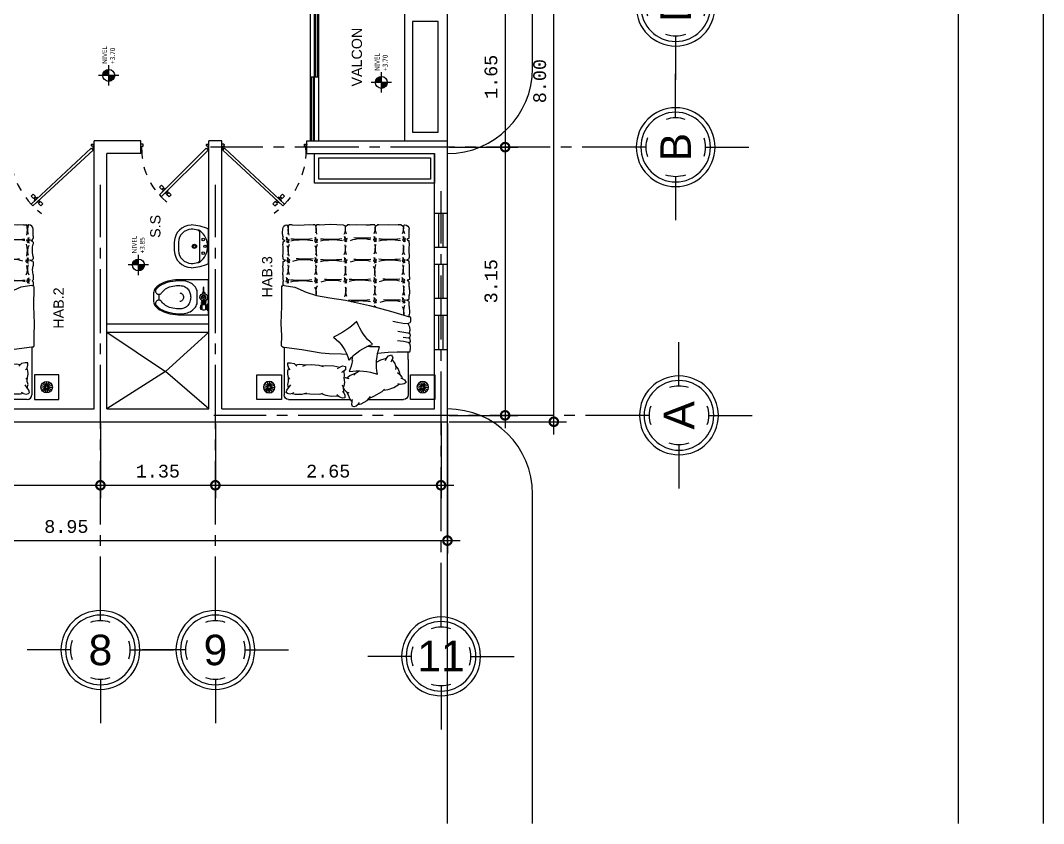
# Model space of a CAD drawing. Header units: inches. Extents: x -9 to 337, y -247 to 209.
# Drawn here: x 324.86 to 336.88, y 115.92 to 125.35 of the extents above; entities that cross this region are included whole.
import ezdxf
from ezdxf.enums import TextEntityAlignment as Align

# ---------------------------------------------------------------- set-up
doc = ezdxf.new("R2010")
doc.units = ezdxf.units.IN
doc.header["$MEASUREMENT"] = 0
doc.header["$PDMODE"] = 34
doc.linetypes.add('CENTER2', pattern=[1.125, 0.75, -0.125, 0.125, -0.125])
doc.linetypes.add('RAYITAS', pattern=[0.375, 0.25, -0.125])
doc.layers.add('artefactos', color=9, linetype='Continuous')
doc.layers.add('aux2', color=194, linetype='Continuous')
doc.styles.add('MONOTXT4', font='monotxt4.shx')
doc.styles.get("Standard").update_dxf_attribs({"font": 'arial.ttf'})
doc.dimstyles.new('E100', dxfattribs={"dimtxt": 0.15, "dimasz": 0.2, "dimexe": 0.15, "dimexo": 0.02, "dimgap": 0.09, "dimtad": 1, "dimzin": 0, "dimdsep": 46, "dimtxsty": 'MONOTXT4', "dimblk": 'DOTSMALL', "dimcen": 0.01, "dimdle": 0.15, "dimclrd": 1, "dimclre": 1, "dimclrt": 2, "dimadec": 0, "dimazin": 0, "dimtfac": 1, "dimtofl": 0, "dimtmove": 1, "dimatfit": 1, "dimldrblk": 'OPEN90', "dimfxl": 1, "dimtolj": 1, "dimtzin": 0, "dimarcsym": 0})

# ---------------------------------------------------------------- blocks, each defined once
blk = doc.blocks.new('*U31')
at = {"layer": 'artefactos'}
for p, q in [((0.011, 0.034), (0.561, 0.583)), ((0.032, 0.013), (0.582, 0.562)), ((0.469, 0.583), (0.445, 0.559)), ((0.445, 0.559), (0.473, 0.531)), ((0.469, 0.583), (0.497, 0.555)), ((0.497, 0.555), (0.473, 0.531)), ((0.519, 0.547), (0.481, 0.509)), ((0.481, 0.509), (0.484, 0.506)), ((0.508, 0.482), (0.505, 0.485)), ((0.546, 0.52), (0.508, 0.482)), ((0.519, 0.547), (0.522, 0.544)), ((0.554, 0.498), (0.53, 0.474)), ((0.546, 0.52), (0.543, 0.523)), ((0.582, 0.47), (0.554, 0.498)), ((0.582, 0.562), (0.561, 0.583)), ((0.558, 0.446), (0.53, 0.474)), ((0.582, 0.47), (0.558, 0.446)), ((0, 0.031), (0, -0.031)), ((0.008, 0.034), (0.003, 0.034)), ((0.011, 0.034), (0.032, 0.013)), ((0.011, 0.031), (0.011, -0.011)), ((0.789, 0.031), (0.789, -0.011)), ((0.792, 0.034), (0.797, 0.034)), ((0.8, 0.031), (0.8, -0.031)), ((0.025, -0.034), (0.003, -0.034)), ((0.011, -0.011), (0.025, -0.011)), ((0.028, -0.014), (0.028, -0.031)), ((0.772, -0.014), (0.772, -0.031)), ((0.789, -0.011), (0.775, -0.011)), ((0.775, -0.034), (0.797, -0.034))]:
    blk.add_line(p, q, dxfattribs=at)
at = {"layer": 'artefactos', "linetype": 'RAYITAS', "ltscale": 0.15}
blk.add_arc((0.011, 0.034), 0.778, 0, 53.9605, dxfattribs=at)
at = {"layer": 'artefactos'}
for centre, radius, start, end in [((0.468, 0.523), 0.0188, 310.968, 53.1574), ((0.505, 0.559), 0.0188, 216.8426, 319.032), ((0.522, 0.47), 0.0188, 36.8426, 139.032), ((0.558, 0.506), 0.0188, 130.968, 233.1574), ((0.003, 0.031), 0.003, 90, 180), ((0.008, 0.031), 0.003, 0, 90), ((0.792, 0.031), 0.003, 90, 180), ((0.797, 0.031), 0.003, 0, 90), ((0.003, -0.031), 0.003, 180, 270), ((0.025, -0.014), 0.003, 0, 90), ((0.025, -0.031), 0.003, 270, 0), ((0.775, -0.014), 0.003, 90, 180), ((0.775, -0.031), 0.003, 180, 270), ((0.797, -0.031), 0.003, 270, 0)]:
    blk.add_arc(centre, radius, start, end, dxfattribs=at)
blk = doc.blocks.new('videt')
at = {"layer": 'artefactos', "color": 1}
blk.add_line((0.024, 0.29), (-0.044, 0.29), dxfattribs=at)
for points in [[(0.196, 0.029, 0.049648), (0.183, 0.159, 0.06346), (0.151, 0.256, 0.103485), (0.093, 0.331, 0.178458), (0.04, 0.351), (-0.06, 0.351, 0.178458), (-0.112, 0.331, 0.103485), (-0.17, 0.256, 0.06346), (-0.203, 0.159, 0.049648), (-0.216, 0.029), (-0.216, -0.293), (0.196, -0.293)], [(-0.104, 0.322, 0.103485), (-0.159, 0.251, 0.06346), (-0.191, 0.157, 0.049648), (-0.204, 0.029, 0.075858), (-0.192, -0.046, 0.086069), (-0.162, -0.106, 0.105985), (-0.113, -0.148, 0.126201), (-0.06, -0.162), (0.04, -0.162, 0.126201), (0.093, -0.148, 0.105985), (0.142, -0.106, 0.086069), (0.172, -0.046, 0.075858), (0.184, 0.029, 0.049648), (0.171, 0.157, 0.06346), (0.139, 0.251, 0.103485), (0.085, 0.322, 0.097511), (0.07, 0.328, 0.09808), (0.055, 0.328, 0.098895), (0.041, 0.322, 0.099479), (0.03, 0.311, 0.099479), (0.025, 0.297, 0.098895), (0.025, 0.282, 0.09808), (0.031, 0.268, 0.097511), (0.041, 0.257, -0.102445), (0.087, 0.211, -0.077884), (0.116, 0.146, -0.065096), (0.127, 0.061, -0.024284), (0.125, 0.029, -0.115331), (0.115, -0.013, -0.103946), (0.086, -0.051, -0.091071), (0.043, -0.075, -0.083675), (-0.01, -0.084, -0.083675), (-0.063, -0.075, -0.091071), (-0.105, -0.051, -0.103946), (-0.135, -0.013, -0.115331), (-0.145, 0.029, -0.024284), (-0.146, 0.061, -0.065096), (-0.135, 0.146, -0.077884), (-0.106, 0.211, -0.102445), (-0.061, 0.257, 0.097511), (-0.05, 0.268, 0.09808), (-0.044, 0.282, 0.098895), (-0.044, 0.297, 0.099479), (-0.05, 0.311, 0.099479), (-0.061, 0.322, 0.098895), (-0.075, 0.328, 0.09808), (-0.09, 0.328, 0.097511)]]:
    blk.add_lwpolyline(points, format="xyb", close=True, dxfattribs=at)
blk.add_lwpolyline([(0.04, 0.043, -0.111064), (0.036, 0.026, -0.102841), (0.025, 0.012, -0.093011), (0.01, 0.003, -0.087082), (-0.01, -0.001, -0.087082), (-0.029, 0.003, -0.093011), (-0.045, 0.012, -0.102841), (-0.056, 0.026, -0.111064), (-0.06, 0.043, -0.111064)], format="xyb", dxfattribs=at)
at = {"layer": 'aux2', "color": 1}
for p, q in [((-0.154, -0.215), (-0.154, -0.203)), ((-0.083, -0.215), (-0.154, -0.215)), ((-0.15, -0.206), (-0.15, -0.201)), ((-0.135, -0.209), (-0.147, -0.209)), ((-0.132, -0.206), (-0.132, -0.197)), ((-0.125, -0.206), (-0.125, -0.197)), ((-0.11, -0.209), (-0.122, -0.209)), ((-0.107, -0.206), (-0.107, -0.201)), ((-0.104, -0.215), (-0.104, -0.203)), ((-0.083, -0.212), (-0.07, -0.212)), ((-0.083, -0.262), (-0.083, -0.212)), ((-0.083, -0.237), (-0.07, -0.237)), ((-0.07, -0.262), (-0.07, -0.212)), ((-0.058, -0.215), (-0.07, -0.215)), ((-0.046, -0.212), (-0.058, -0.212)), ((-0.058, -0.262), (-0.058, -0.212)), ((0.047, -0.221), (0.031, -0.221)), ((0.047, -0.252), (0.047, -0.221)), ((0.05, -0.234), (0.106, -0.234)), ((0.05, -0.24), (0.106, -0.24)), ((-0.166, -0.293), (-0.166, -0.281)), ((-0.166, -0.293), (-0.091, -0.293)), ((-0.083, -0.259), (-0.154, -0.259)), ((-0.154, -0.277), (-0.154, -0.259)), ((-0.15, -0.276), (-0.15, -0.265)), ((-0.135, -0.262), (-0.147, -0.262)), ((-0.132, -0.274), (-0.132, -0.265)), ((-0.125, -0.274), (-0.125, -0.265)), ((-0.11, -0.262), (-0.122, -0.262)), ((-0.107, -0.276), (-0.107, -0.265)), ((-0.104, -0.277), (-0.104, -0.259)), ((-0.091, -0.293), (-0.091, -0.281)), ((-0.083, -0.262), (-0.07, -0.262)), ((-0.058, -0.259), (-0.07, -0.259)), ((-0.046, -0.262), (-0.058, -0.262)), ((0.047, -0.252), (0.031, -0.252))]:
    blk.add_line(p, q, dxfattribs=at)
blk.add_lwpolyline([(-0.035, -0.237), (-0.022, -0.259), (0.003, -0.259), (0.015, -0.237), (0.003, -0.215), (-0.022, -0.215)], close=True, dxfattribs=at)
for centre, radius in [((-0.01, -0.237), 0.0437), ((-0.01, -0.236), 0.025), ((-0.01, -0.237), 0.025), ((-0.01, -0.237), 0.00855)]:
    blk.add_circle(centre, radius, dxfattribs=at)
for centre, radius, start, end in [((-0.119, -0.237), 0.0406, 147.7952, 212.2048), ((-0.129, -0.25), 0.0531, 61.9275, 118.0725), ((-0.147, -0.206), 0.00312, 180, 270), ((-0.135, -0.206), 0.00312, 270, 0), ((-0.122, -0.206), 0.00312, 180, 270), ((-0.11, -0.206), 0.00312, 270, 0), ((-0.138, -0.237), 0.0406, 327.7958, 32.2042), ((0.05, -0.231), 0.00312, 180, 270), ((0.05, -0.243), 0.00312, 90, 180), ((0.106, -0.237), 0.00312, 270, 90), ((-0.129, -0.39), 0.116, 71.0754, 108.9246), ((-0.147, -0.265), 0.00312, 90, 180), ((-0.135, -0.265), 0.00312, 0, 90), ((-0.122, -0.265), 0.00312, 90, 180), ((-0.11, -0.265), 0.00312, 0, 90)]:
    blk.add_arc(centre, radius, start, end, dxfattribs=at)
blk = doc.blocks.new('Lo_small_pl')
at = {"layer": 'artefactos', "color": 1}
for p, q in [((0.2, 0), (-0.2, 0)), ((0.161, -0.1), (-0.161, -0.1)), ((-0.05, -0.35), (0.05, -0.35)), ((-0.05, -0.4), (0.05, -0.4))]:
    blk.add_line(p, q, dxfattribs=at)
blk.add_circle((0, -0.164), 0.025, dxfattribs=at)
for centre, radius, start, end in [((0.232, -0.214), 0.483, 153.6298, 178.2977), ((-0.161, -0.13), 0.03, 90, 167.9069), ((0.161, -0.13), 0.03, 12.0931, 90), ((-0.232, -0.214), 0.483, 1.7023, 26.3702), ((-0.048, -0.198), 0.202, 180.7014, 269.2986), ((0.232, -0.214), 0.433, 167.9069, 178.2977), ((-0.048, -0.198), 0.152, 180.7014, 269.2986), ((0.048, -0.198), 0.152, 270.7014, 359.2986), ((0.048, -0.198), 0.202, 270.7014, 359.2986), ((-0.232, -0.214), 0.433, 1.7023, 12.0931)]:
    blk.add_arc(centre, radius, start, end, dxfattribs=at)
at = {"layer": 'aux2', "color": 1}
for centre in [(-0.08, -0.06), (0, -0.04), (0.08, -0.06), (0, -0.164)]:
    blk.add_circle(centre, 0.015, dxfattribs=at)
for centre, radius, start, end in [((-0.152, -0.121), 0.0388, 147.9482, 184.6318), ((0, -0.245), 0.235, 38.1524, 141.8476), ((0.152, -0.121), 0.0388, 355.3682, 32.0518)]:
    blk.add_arc(centre, radius, start, end, dxfattribs=at)
blk = doc.blocks.new('velador')
at = {"layer": 'artefactos', "color": 1}
blk.add_lwpolyline([(-0.4, 0.4), (-0.4, 0), (0, 0), (0, 0.4), (-0.4, 0.4)], dxfattribs=at)
for radius in [0.0937, 0.0304]:
    blk.add_circle((-0.2, 0.2), radius, dxfattribs=at)
at = {"layer": 'aux2', "color": 1}
for p, q in [((-0.293, 0.21), (-0.23, 0.203)), ((-0.289, 0.171), (-0.229, 0.191)), ((-0.281, 0.247), (-0.226, 0.215)), ((-0.27, 0.137), (-0.223, 0.18)), ((-0.255, 0.276), (-0.218, 0.225)), ((-0.238, 0.114), (-0.212, 0.172)), ((-0.219, 0.292), (-0.206, 0.23)), ((-0.2, 0.106), (-0.2, 0.17)), ((-0.181, 0.292), (-0.194, 0.23)), ((-0.162, 0.114), (-0.188, 0.172)), ((-0.145, 0.276), (-0.182, 0.225)), ((-0.13, 0.137), (-0.177, 0.18)), ((-0.119, 0.247), (-0.174, 0.215)), ((-0.111, 0.171), (-0.171, 0.191)), ((-0.107, 0.21), (-0.17, 0.203))]:
    blk.add_line(p, q, dxfattribs=at)
blk.add_circle((-0.2, 0.2), 0.0202, dxfattribs=at)
blk = doc.blocks.new('cama_2pl')
at = {"layer": 'artefactos', "color": 1}
for p, q in [((706.728, 610.297), (706.744, 610.27)), ((706.728, 610.297), (706.766, 610.286)), ((705.76, 609.548), (705.76, 610.169)), ((705.82, 610.229), (706.625, 610.229)), ((706.606, 610.181), (706.58, 610.136)), ((706.62, 610.223), (706.606, 610.181)), ((706.649, 610.255), (706.62, 610.223)), ((706.766, 610.286), (706.844, 610.241)), ((706.844, 610.241), (706.888, 610.192)), ((706.854, 610.229), (707.32, 610.229)), ((707.38, 609.708), (707.38, 610.169)), ((706.54, 609.947), (706.54, 609.952)), ((706.54, 609.86), (706.54, 609.864)), ((707.213, 609.787), (707.216, 609.792)), ((706.351, 609.628), (706.512, 609.632)), ((706.512, 609.632), (706.581, 609.638)), ((706.651, 609.72), (706.659, 609.662)), ((707.38, 609.708), (707.38, 609.609)), ((705.743, 609.548), (705.76, 609.548)), ((707.382, 609.487), (707.32, 609.471)), ((707.38, 609.609), (707.394, 609.609)), ((707.402, 609.505), (707.382, 609.487)), ((707.32, 609.471), (707.24, 609.463)), ((707.374, 609.363), (707.246, 609.343)), ((707.314, 609.416), (707.386, 609.425)), ((707.401, 609.369), (707.374, 609.363)), ((707.386, 609.425), (707.404, 609.414)), ((707.412, 609.394), (707.401, 609.369)), ((707.404, 609.414), (707.412, 609.394)), ((707.24, 609.224), (707.178, 609.211)), ((707.337, 609.241), (707.24, 609.224)), ((707.38, 609.239), (707.337, 609.241)), ((707.402, 609.231), (707.38, 609.239)), ((707.41, 609.211), (707.402, 609.231)), ((707.38, 609.145), (707.394, 609.145)), ((707.394, 609.145), (707.394, 609.126)), ((707.394, 609.01), (707.394, 608.959)), ((707.394, 608.919), (707.394, 608.873)), ((705.743, 608.693), (705.743, 608.745)), ((705.76, 608.743), (705.743, 608.743)), ((707.394, 608.759), (707.394, 608.715)), ((705.743, 608.601), (705.743, 608.668)), ((705.743, 608.43), (705.743, 608.486)), ((707.394, 608.459), (707.394, 608.436)), ((705.743, 608.37), (705.743, 608.396)), ((707.394, 608.393), (707.394, 608.38)), ((705.743, 608.179), (705.743, 608.203)), ((707.394, 608.184), (707.394, 608.154)), ((705.743, 608.098), (705.743, 608.126)), ((707.394, 608.126), (707.394, 608.009)), ((705.868, 607.949), (705.827, 607.949)), ((706.167, 607.949), (706.142, 607.949)), ((706.218, 607.949), (706.186, 607.949)), ((706.613, 607.949), (706.587, 607.949)), ((706.944, 607.949), (706.883, 607.949)), ((706.996, 607.949), (706.98, 607.949)), ((707.289, 607.949), (707.25, 607.949)), ((707.327, 607.949), (707.334, 607.949))]:
    blk.add_line(p, q, dxfattribs=at)
for points in [[(706.728, 610.297), (706.701, 610.317), (706.672, 610.326), (706.653, 610.321), (706.646, 610.293), (706.649, 610.255), (706.652, 610.231)], [(705.867, 610.153), (705.834, 610.158), (705.804, 610.152), (705.789, 610.138), (705.798, 610.11), (705.819, 610.078), (705.848, 610.039)], [(705.867, 610.153), (705.906, 610.162), (705.996, 610.161), (706.058, 610.141)], [(705.867, 610.153), (705.894, 610.138)], [(706.027, 610.151), (706.099, 610.157), (706.226, 610.158), (706.266, 610.147)], [(706.246, 610.152), (706.305, 610.174), (706.381, 610.185), (706.465, 610.183)], [(706.521, 610.125), (706.535, 610.139), (706.553, 610.169), (706.555, 610.206), (706.522, 610.211), (706.481, 610.195), (706.45, 610.171)], [(706.866, 610.217), (706.931, 610.186), (707.042, 610.125), (707.072, 610.096)], [(705.819, 610.078), (705.809, 610.036), (705.818, 609.993), (705.817, 609.941)], [(706.517, 610.04), (706.533, 610.071), (706.538, 610.12), (706.535, 610.139)], [(706.539, 609.949), (706.55, 610.007), (706.54, 610.054), (706.533, 610.071)], [(706.61, 610.148), (706.58, 610.136), (706.553, 610.106), (706.534, 610.066)], [(707.057, 610.11), (707.12, 610.099), (707.191, 610.072), (707.263, 610.029)], [(707.284, 609.952), (707.303, 609.957), (707.333, 609.974), (707.353, 610.006), (707.327, 610.026), (707.284, 610.032), (707.245, 610.027)], [(705.837, 609.966), (705.817, 609.941), (705.808, 609.901), (705.811, 609.857), (705.822, 609.821)], [(706.539, 609.86), (706.546, 609.919), (706.539, 609.949)], [(706.54, 609.946), (706.558, 609.941), (706.605, 609.954)], [(706.581, 609.947), (706.619, 609.918), (706.701, 609.881)], [(706.673, 609.914), (706.701, 609.881), (706.742, 609.854)], [(707.214, 609.789), (707.251, 609.835), (707.266, 609.881), (707.268, 609.899)], [(707.239, 609.879), (707.268, 609.899), (707.297, 609.939), (707.303, 609.957)], [(705.842, 609.842), (705.822, 609.821), (705.811, 609.783), (705.811, 609.752), (705.846, 609.75), (705.893, 609.76), (705.928, 609.794)], [(705.911, 609.777), (705.958, 609.77), (706.047, 609.778)], [(706.007, 609.793), (706.047, 609.778), (706.118, 609.773), (706.213, 609.781), (706.273, 609.8)], [(706.245, 609.791), (706.303, 609.787), (706.412, 609.789), (706.487, 609.809)], [(706.458, 609.827), (706.487, 609.809), (706.525, 609.791), (706.564, 609.798), (706.562, 609.842), (706.527, 609.87), (706.509, 609.878)], [(707.17, 609.712), (707.205, 609.76), (707.22, 609.811), (707.216, 609.837)], [(705.76, 609.548), (705.991, 609.576), (706.245, 609.623), (706.351, 609.628)], [(706.967, 609.743), (707.024, 609.712), (707.099, 609.692)], [(706.981, 609.627), (707.118, 609.612), (707.238, 609.609), (707.38, 609.609)], [(707.083, 609.722), (707.099, 609.692), (707.124, 609.659), (707.162, 609.645), (707.181, 609.685), (707.164, 609.726), (707.153, 609.742)], [(705.743, 609.548), (705.732, 609.54), (705.728, 609.525), (705.73, 609.397), (705.725, 609.239), (705.733, 609.013), (705.73, 608.762), (705.733, 608.745), (705.743, 608.745)], [(707.389, 609.494), (707.402, 609.487), (707.412, 609.473), (707.408, 609.442), (707.386, 609.425)], [(707.394, 609.609), (707.4, 609.606), (707.408, 609.598), (707.41, 609.559), (707.412, 609.535)], [(707.412, 609.535), (707.402, 609.505)], [(707.385, 609.366), (707.398, 609.355), (707.407, 609.325), (707.403, 609.287), (707.388, 609.259), (707.38, 609.239)], [(705.76, 608.743), (705.902, 608.763), (706.047, 608.83), (706.184, 608.872), (706.36, 608.904), (706.561, 608.932), (706.875, 609.003), (707.15, 609.077), (707.323, 609.13), (707.38, 609.145)], [(707.394, 609.145), (707.401, 609.146), (707.406, 609.152), (707.41, 609.165), (707.41, 609.211)], [(707.394, 609.01), (707.398, 609.098), (707.394, 609.126)], [(707.394, 608.919), (707.375, 608.928), (707.36, 608.933), (707.384, 608.944), (707.394, 608.959)], [(707.394, 608.759), (707.397, 608.833), (707.394, 608.873)], [(705.743, 608.693), (705.756, 608.68), (705.743, 608.668)], [(707.394, 608.459), (707.393, 608.588), (707.396, 608.664), (707.384, 608.669), (707.368, 608.672), (707.384, 608.685), (707.394, 608.715)], [(705.743, 608.601), (705.749, 608.534), (705.743, 608.486)], [(705.743, 608.43), (705.76, 608.424), (705.779, 608.411), (705.756, 608.408), (705.743, 608.396)], [(707.394, 608.393), (707.375, 608.404), (707.36, 608.413), (707.381, 608.418), (707.394, 608.436)], [(705.743, 608.37), (705.751, 608.313), (705.751, 608.238), (705.743, 608.203)], [(707.394, 608.184), (707.389, 608.274), (707.394, 608.38)], [(705.743, 608.179), (705.752, 608.166), (705.77, 608.154), (705.749, 608.145), (705.743, 608.126)], [(707.394, 608.126), (707.374, 608.134), (707.361, 608.139), (707.377, 608.153), (707.394, 608.154)], [(705.743, 608.098), (705.742, 608.05), (705.743, 608.009)], [(705.797, 607.951), (705.81, 607.961), (705.813, 607.971), (705.817, 607.96), (705.827, 607.949)], [(705.868, 607.949), (705.951, 607.953), (706.098, 607.946), (706.142, 607.949)], [(706.218, 607.949), (706.367, 607.943), (706.531, 607.949), (706.557, 607.964), (706.566, 607.966), (706.587, 607.949)], [(706.613, 607.949), (706.709, 607.945), (706.834, 607.952), (706.883, 607.949)], [(706.944, 607.949), (706.948, 607.965), (706.953, 607.966), (706.98, 607.949)], [(706.996, 607.949), (707.123, 607.945), (707.25, 607.949)], [(707.289, 607.949), (707.317, 607.971), (707.321, 607.972), (707.328, 607.949)]]:
    blk.add_lwpolyline(points, dxfattribs=at)
for centre, radius, start, end in [((705.82, 610.169), 0.06, 90, 180), ((707.32, 610.169), 0.06, 0, 90), ((706.73, 610.553), 0.698, 260.0746, 290.841), ((707.667, 609.771), 0.7, 169.3472, 199.0941), ((706.09, 609.637), 0.568, 8.4232, 23.6724), ((706.06, 609.866), 0.568, 307.5937, 344.5934), ((707.135, 610.173), 0.698, 220.9956, 251.762), ((707.369, 608.975), 0.7, 130.2682, 160.0151), ((706.935, 608.386), 1.158, 86.5284, 94.689), ((705.928, 608.361), 1.158, 47.4494, 65.5579), ((705.803, 608.009), 0.06, 180, 263.4836), ((707.334, 608.009), 0.06, 270, 0)]:
    blk.add_arc(centre, radius, start, end, dxfattribs=at)
at = {"layer": 'aux2', "color": 1}
for points in [[(706.927, 608.949), (706.937, 608.946), (706.95, 608.951), (706.963, 608.971)], [(706.971, 608.948), (706.959, 608.944), (706.949, 608.95), (706.937, 608.978)], [(707.3, 608.949), (707.31, 608.946), (707.323, 608.951), (707.336, 608.971)], [(707.344, 608.948), (707.332, 608.944), (707.322, 608.95), (707.31, 608.978)], [(706.924, 608.931), (706.934, 608.935), (706.944, 608.931), (706.948, 608.906)], [(706.968, 608.928), (706.954, 608.935), (706.944, 608.931), (706.935, 608.9)], [(707.297, 608.931), (707.307, 608.935), (707.316, 608.931), (707.321, 608.906)], [(707.341, 608.928), (707.327, 608.935), (707.316, 608.931), (707.308, 608.9)], [(705.785, 608.688), (705.795, 608.685), (705.807, 608.689), (705.82, 608.71)], [(705.829, 608.686), (705.816, 608.683), (705.807, 608.689), (705.795, 608.716)], [(706.158, 608.688), (706.168, 608.685), (706.18, 608.689), (706.193, 608.71)], [(706.202, 608.686), (706.189, 608.683), (706.18, 608.689), (706.168, 608.716)], [(706.541, 608.688), (706.552, 608.685), (706.564, 608.689), (706.577, 608.71)], [(706.585, 608.686), (706.573, 608.683), (706.564, 608.689), (706.552, 608.716)], [(706.927, 608.688), (706.937, 608.685), (706.95, 608.689), (706.963, 608.71)], [(706.971, 608.686), (706.959, 608.683), (706.949, 608.689), (706.937, 608.716)], [(707.295, 608.688), (707.305, 608.685), (707.318, 608.689), (707.331, 608.71)], [(707.339, 608.686), (707.327, 608.683), (707.317, 608.689), (707.305, 608.716)], [(705.782, 608.67), (705.792, 608.674), (705.801, 608.669), (705.805, 608.645)], [(705.826, 608.666), (705.812, 608.673), (705.801, 608.669), (705.793, 608.639)], [(706.155, 608.67), (706.165, 608.674), (706.174, 608.669), (706.178, 608.645)], [(706.198, 608.666), (706.185, 608.673), (706.174, 608.669), (706.166, 608.639)], [(706.539, 608.67), (706.549, 608.674), (706.558, 608.669), (706.562, 608.645)], [(706.582, 608.666), (706.569, 608.673), (706.558, 608.669), (706.549, 608.639)], [(706.924, 608.67), (706.934, 608.674), (706.944, 608.669), (706.948, 608.645)], [(706.968, 608.666), (706.954, 608.673), (706.944, 608.669), (706.935, 608.639)], [(707.292, 608.67), (707.302, 608.674), (707.311, 608.669), (707.316, 608.645)], [(707.336, 608.666), (707.322, 608.673), (707.311, 608.669), (707.303, 608.639)], [(705.796, 608.426), (705.806, 608.423), (705.819, 608.427), (705.832, 608.448)], [(705.84, 608.424), (705.828, 608.421), (705.818, 608.427), (705.806, 608.454)], [(706.158, 608.426), (706.168, 608.423), (706.18, 608.427), (706.193, 608.448)], [(706.202, 608.424), (706.189, 608.421), (706.18, 608.427), (706.168, 608.454)], [(706.541, 608.427), (706.552, 608.424), (706.564, 608.429), (706.577, 608.449)], [(706.585, 608.426), (706.573, 608.422), (706.564, 608.428), (706.552, 608.455)], [(706.927, 608.426), (706.937, 608.423), (706.95, 608.427), (706.963, 608.448)], [(706.971, 608.424), (706.959, 608.421), (706.949, 608.427), (706.937, 608.454)], [(707.301, 608.426), (707.311, 608.423), (707.324, 608.427), (707.336, 608.448)], [(707.345, 608.424), (707.332, 608.421), (707.323, 608.427), (707.311, 608.454)], [(705.794, 608.408), (705.803, 608.412), (705.813, 608.407), (705.817, 608.383)], [(705.837, 608.404), (705.823, 608.411), (705.813, 608.407), (705.804, 608.377)], [(706.155, 608.408), (706.165, 608.412), (706.174, 608.407), (706.178, 608.383)], [(706.198, 608.404), (706.185, 608.411), (706.174, 608.407), (706.166, 608.377)], [(706.539, 608.409), (706.549, 608.413), (706.558, 608.409), (706.562, 608.384)], [(706.582, 608.406), (706.569, 608.413), (706.558, 608.409), (706.549, 608.378)], [(706.924, 608.408), (706.934, 608.412), (706.944, 608.407), (706.948, 608.383)], [(706.968, 608.404), (706.954, 608.411), (706.944, 608.407), (706.935, 608.377)], [(707.298, 608.408), (707.308, 608.412), (707.317, 608.407), (707.321, 608.383)], [(707.342, 608.404), (707.328, 608.411), (707.317, 608.407), (707.309, 608.377)], [(705.786, 608.162), (705.796, 608.159), (705.808, 608.163), (705.821, 608.184)], [(705.83, 608.16), (705.817, 608.157), (705.808, 608.163), (705.796, 608.19)], [(706.158, 608.162), (706.168, 608.159), (706.18, 608.163), (706.193, 608.184)], [(706.202, 608.16), (706.189, 608.157), (706.18, 608.163), (706.168, 608.19)], [(706.541, 608.15), (706.552, 608.147), (706.564, 608.151), (706.577, 608.172)], [(706.585, 608.148), (706.573, 608.145), (706.564, 608.151), (706.552, 608.178)], [(706.927, 608.151), (706.937, 608.148), (706.95, 608.152), (706.963, 608.173)], [(706.971, 608.149), (706.959, 608.146), (706.949, 608.152), (706.937, 608.179)], [(707.306, 608.151), (707.317, 608.148), (707.329, 608.152), (707.342, 608.173)], [(707.351, 608.149), (707.338, 608.146), (707.329, 608.152), (707.317, 608.179)], [(705.783, 608.144), (705.793, 608.148), (705.802, 608.143), (705.806, 608.119)], [(705.827, 608.14), (705.813, 608.147), (705.802, 608.143), (705.794, 608.113)], [(706.155, 608.144), (706.165, 608.148), (706.174, 608.143), (706.178, 608.119)], [(706.198, 608.14), (706.185, 608.147), (706.174, 608.143), (706.166, 608.113)], [(706.539, 608.132), (706.549, 608.136), (706.558, 608.131), (706.562, 608.107)], [(706.582, 608.128), (706.569, 608.135), (706.558, 608.131), (706.549, 608.101)], [(706.924, 608.133), (706.934, 608.137), (706.944, 608.132), (706.948, 608.108)], [(706.968, 608.129), (706.954, 608.136), (706.944, 608.132), (706.935, 608.102)], [(707.304, 608.133), (707.314, 608.137), (707.323, 608.132), (707.327, 608.108)], [(707.347, 608.129), (707.334, 608.136), (707.323, 608.132), (707.314, 608.102)]]:
    blk.add_lwpolyline(points, dxfattribs=at)
for centre, radius, start, end in [((707.17, 609.094), 0.152, 330.0061, 12.9891), ((707.574, 609.084), 0.252, 169.5069, 199.7293), ((706.751, 609.682), 0.742, 261.0364, 280.5874), ((706.769, 609.05), 0.177, 342.6443, 350.615), ((707.092, 609.059), 0.146, 194.2398, 201.5194), ((707.16, 609.371), 0.435, 250.4133, 285.151), ((706.028, 608.838), 0.152, 330.0061, 12.3194), ((706.432, 608.828), 0.252, 169.9188, 199.7293), ((706.389, 608.811), 0.177, 342.6443, 26.1603), ((706.711, 608.82), 0.146, 152.7511, 201.5194), ((706.728, 607.637), 1.303, 83.3254, 95.5842), ((706.769, 608.795), 0.177, 342.6443, 26.1603), ((707.092, 608.804), 0.146, 152.7511, 201.5194), ((707.182, 607.52), 1.415, 86.0351, 95.0058), ((707.145, 608.795), 0.177, 342.6443, 26.1603), ((707.468, 608.804), 0.146, 152.7511, 201.5194), ((705.994, 609.42), 0.742, 258.3524, 280.5874), ((706.389, 609.106), 0.435, 250.4133, 285.151), ((707.151, 609.101), 0.435, 250.4133, 285.151), ((705.639, 608.527), 0.177, 342.6443, 26.1603), ((705.962, 608.536), 0.146, 152.7511, 201.5194), ((705.971, 607.375), 1.303, 83.3254, 95.5842), ((706, 608.527), 0.177, 342.6443, 26.1603), ((706.323, 608.536), 0.146, 152.7511, 201.5194), ((706.411, 607.254), 1.415, 86.0351, 95.0058), ((706.385, 608.537), 0.177, 342.6443, 26.1603), ((706.707, 608.546), 0.146, 152.7511, 201.5194), ((706.76, 609.411), 0.742, 258.3524, 280.5874), ((706.737, 607.366), 1.303, 83.3254, 95.5842), ((706.793, 608.564), 0.152, 330.0061, 18.9919), ((707.196, 608.555), 0.252, 163.9853, 199.7293), ((707.172, 607.249), 1.415, 86.0351, 95.0058), ((707.138, 608.527), 0.177, 342.6443, 26.1603), ((707.461, 608.536), 0.146, 152.7511, 201.5194), ((706.021, 608.836), 0.435, 250.4133, 285.151), ((706.384, 609.155), 0.742, 258.3524, 280.5874), ((706.772, 608.845), 0.435, 250.4133, 285.151), ((707.148, 609.15), 0.742, 258.3524, 280.5874), ((705.665, 608.298), 0.152, 330.0061, 18.9919), ((706.068, 608.289), 0.252, 163.9853, 199.7293), ((706.043, 606.984), 1.415, 86.0351, 95.0058), ((706.029, 608.298), 0.152, 330.0061, 18.9919), ((706.432, 608.289), 0.252, 163.9853, 199.7293), ((706.361, 607.109), 1.303, 83.3254, 95.5842), ((706.383, 608.265), 0.177, 342.6443, 26.1603), ((706.706, 608.274), 0.146, 152.7511, 201.5194), ((706.794, 606.993), 1.415, 86.0351, 95.0058), ((706.773, 608.254), 0.177, 342.6443, 26.1603), ((707.096, 608.263), 0.146, 152.7511, 201.5194), ((707.125, 607.104), 1.303, 83.3254, 95.5842), ((707.142, 608.265), 0.177, 342.6443, 26.1603), ((707.465, 608.274), 0.146, 152.7511, 201.5194), ((706, 608.885), 0.742, 258.3524, 280.5874), ((706.387, 608.885), 0.742, 258.3524, 280.5874), ((706.774, 608.563), 0.435, 250.4133, 285.151), ((707.145, 608.885), 0.742, 258.3524, 280.5874), ((705.665, 608.025), 0.152, 330.0061, 18.9919), ((706.068, 608.016), 0.252, 163.9853, 194.5806), ((705.977, 606.84), 1.303, 83.3254, 95.5842), ((706.029, 608.011), 0.152, 335.8404, 18.9919), ((706.432, 608.002), 0.252, 163.9853, 191.9955), ((706.364, 606.84), 1.303, 83.3254, 95.5842), ((706.383, 607.998), 0.177, 348.8205, 26.1603), ((706.706, 608.007), 0.146, 152.7511, 196.1313), ((706.796, 606.711), 1.415, 86.0351, 95.0058), ((706.773, 607.991), 0.177, 351.4985, 26.1603), ((707.096, 608), 0.146, 152.7511, 193.3336), ((707.122, 606.84), 1.303, 83.3254, 95.5842), ((707.142, 607.991), 0.177, 353.4506, 26.1603), ((707.465, 608), 0.146, 152.7511, 191.1853)]:
    blk.add_arc(centre, radius, start, end, dxfattribs=at)
at = {"layer": 'artefactos', "color": 1, "xscale": 0.7999999999999545, "yscale": 0.7999999999999545, "zscale": 0.7999999999999545}
for p in [(705.726, 609.909), (707.73, 609.909)]:
    blk.add_blockref('velador', p, dxfattribs=at)
blk = doc.blocks.new('*U32')
at = {"layer": 'artefactos', "color": 8}
for p, q in [((0.011, 0.034), (0.717, 0.69)), ((0.032, 0.013), (0.738, 0.668)), ((0.625, 0.689), (0.601, 0.665)), ((0.601, 0.665), (0.629, 0.637)), ((0.625, 0.689), (0.653, 0.661)), ((0.653, 0.661), (0.629, 0.637)), ((0.675, 0.653), (0.637, 0.615)), ((0.637, 0.615), (0.64, 0.612)), ((0.702, 0.626), (0.664, 0.588)), ((0.675, 0.653), (0.678, 0.65)), ((0.71, 0.604), (0.686, 0.58)), ((0.702, 0.626), (0.699, 0.629)), ((0.738, 0.576), (0.71, 0.604)), ((0.738, 0.668), (0.717, 0.69)), ((0.664, 0.588), (0.661, 0.591)), ((0.714, 0.552), (0.686, 0.58)), ((0.738, 0.576), (0.714, 0.552)), ((0, 0.031), (0, -0.031)), ((0.008, 0.034), (0.003, 0.034)), ((0.011, 0.034), (0.032, 0.013)), ((0.011, 0.031), (0.011, -0.011)), ((0.989, 0.031), (0.989, -0.011)), ((0.992, 0.034), (0.997, 0.034)), ((1, 0.031), (1, -0.031)), ((0.025, -0.034), (0.003, -0.034)), ((0.011, -0.011), (0.025, -0.011)), ((0.028, -0.014), (0.028, -0.031)), ((0.972, -0.014), (0.972, -0.031)), ((0.989, -0.011), (0.975, -0.011)), ((0.975, -0.034), (0.997, -0.034))]:
    blk.add_line(p, q, dxfattribs=at)
at = {"layer": 'artefactos', "color": 8, "linetype": 'RAYITAS', "ltscale": 0.15}
blk.add_arc((0.061, 0.034), 0.928, 0, 53.3291, dxfattribs=at)
at = {"layer": 'artefactos', "color": 8}
for centre, radius, start, end in [((0.624, 0.629), 0.0188, 310.968, 53.1574), ((0.661, 0.665), 0.0188, 216.8426, 319.032), ((0.714, 0.612), 0.0188, 130.968, 233.1574), ((0.678, 0.576), 0.0188, 36.8426, 139.032), ((0.003, 0.031), 0.003, 90, 180), ((0.008, 0.031), 0.003, 0, 90), ((0.992, 0.031), 0.003, 90, 180), ((0.997, 0.031), 0.003, 0, 90), ((0.003, -0.031), 0.003, 180, 270), ((0.025, -0.014), 0.003, 0, 90), ((0.025, -0.031), 0.003, 270, 0), ((0.975, -0.014), 0.003, 90, 180), ((0.975, -0.031), 0.003, 180, 270), ((0.997, -0.031), 0.003, 270, 0)]:
    blk.add_arc(centre, radius, start, end, dxfattribs=at)
blk = doc.blocks.new('EJE NORTE NUEVO')
at = {"color": 8}
for p, q in [((0, 3.252), (0, 3.764)), ((-0.347, 2.905), (-0.859, 2.905)), ((0.347, 2.905), (0.859, 2.905))]:
    blk.add_line(p, q, dxfattribs=at)
at = {"color": 2, "linetype": 'CENTER2'}
blk.add_line((0, 2.558), (0, -2.558), dxfattribs=at)
at = {"color": 8}
blk.add_circle((0, 2.905), 0.463, dxfattribs=at)
at = {"color": 4}
blk.add_circle((0, 2.905), 0.409, dxfattribs=at)
at = {"color": 8}
for start, end in [(71.4161, 108.5839), (160.6993, 199.2784), (341.7694, 18.2529), (251.0526, 288.9474)]:
    blk.add_arc((0, 2.905), 0.347, start, end, dxfattribs=at)
at = {"color": 4}
blk.add_attdef('A', text='', height=0.358, dxfattribs=at).set_placement((0, 2.905), align=Align.MIDDLE_CENTER)
blk = doc.blocks.new('_DotSmall')
at = {"color": 0, "linetype": 'ByBlock', "const_width": 0.5}
blk.add_lwpolyline([(-0.0625, 0, 1), (0.0625, 0, 1)], format="xyb", close=True, dxfattribs=at)
blk = doc.blocks.new('*D546')
at = {"color": 1, "lineweight": -2, "transparency": 16777216}
for p, q in [((330.554, 125.664), (330.554, 123.714)), ((329.897, 125.514), (330.704, 125.514)), ((329.897, 123.864), (330.704, 123.864))]:
    blk.add_line(p, q, dxfattribs=at)
at = {"layer": 'DEFPOINTS', "color": 0, "transparency": 16777216}
for p in [(329.877, 125.514), (329.877, 123.864), (330.554, 123.864)]:
    blk.add_point(p, dxfattribs=at)
at = {"color": 1, "lineweight": -2, "transparency": 16777216, "xscale": 0.2, "yscale": 0.2, "zscale": 0.2}
for p, rotation in [((330.554, 125.514), 90), ((330.554, 123.864), 270)]:
    blk.add_blockref('_DotSmall', p, dxfattribs=dict(at, rotation=rotation))
at = {"color": 2, "transparency": 16777216, "insert": (330.389, 124.689), "char_height": 0.15, "attachment_point": 5, "rotation": 90, "style": 'MONOTXT4'}
blk.add_mtext('\\A1;1.65', dxfattribs=at)
blk = doc.blocks.new('_Open90')
at = {"color": 0, "linetype": 'ByBlock', "lineweight": -2}
for p, q in [((0, 0), (-1, 0)), ((-0.5, 0.5), (0, 0)), ((0, 0), (-0.5, -0.5))]:
    blk.add_line(p, q, dxfattribs=at)
blk = doc.blocks.new('*D547')
at = {"color": 1, "lineweight": -2, "transparency": 16777216}
for p, q in [((330.554, 124.014), (330.554, 120.564)), ((329.897, 123.864), (330.704, 123.864)), ((329.897, 120.714), (330.704, 120.714))]:
    blk.add_line(p, q, dxfattribs=at)
at = {"layer": 'DEFPOINTS', "color": 0, "transparency": 16777216}
for p in [(329.877, 123.864), (329.877, 120.714), (330.554, 120.714)]:
    blk.add_point(p, dxfattribs=at)
at = {"color": 1, "lineweight": -2, "transparency": 16777216, "xscale": 0.2, "yscale": 0.2, "zscale": 0.2}
for p, rotation in [((330.554, 123.864), 90), ((330.554, 120.714), 270)]:
    blk.add_blockref('_DotSmall', p, dxfattribs=dict(at, rotation=rotation))
at = {"color": 2, "transparency": 16777216, "insert": (330.389, 122.289), "char_height": 0.15, "attachment_point": 5, "rotation": 90, "style": 'MONOTXT4'}
blk.add_mtext('\\A1;3.15', dxfattribs=at)
blk = doc.blocks.new('*D548')
at = {"color": 1, "lineweight": -2, "transparency": 16777216}
for p, q in [((331.126, 120.489), (331.126, 128.789)), ((329.897, 128.639), (331.276, 128.639)), ((329.897, 120.639), (331.276, 120.639))]:
    blk.add_line(p, q, dxfattribs=at)
at = {"layer": 'DEFPOINTS', "color": 0, "transparency": 16777216}
for p in [(329.877, 128.639), (331.126, 128.639), (329.877, 120.639)]:
    blk.add_point(p, dxfattribs=at)
at = {"color": 1, "lineweight": -2, "transparency": 16777216, "xscale": 0.2, "yscale": 0.2, "zscale": 0.2}
for p, rotation in [((331.126, 128.639), 90), ((331.126, 120.639), 270)]:
    blk.add_blockref('_DotSmall', p, dxfattribs=dict(at, rotation=rotation))
at = {"color": 2, "transparency": 16777216, "insert": (330.961, 124.639), "char_height": 0.15, "attachment_point": 5, "rotation": 90, "style": 'MONOTXT4'}
blk.add_mtext('\\A1;8.00', dxfattribs=at)
blk = doc.blocks.new('*D551')
at = {"color": 1, "lineweight": -2, "transparency": 16777216}
for p, q in [((323.152, 120.619), (323.152, 119.743)), ((325.802, 120.619), (325.802, 119.743)), ((323.002, 119.893), (325.952, 119.893))]:
    blk.add_line(p, q, dxfattribs=at)
at = {"layer": 'DEFPOINTS', "color": 0, "transparency": 16777216}
for p in [(323.152, 120.639), (325.802, 120.639), (325.802, 119.893)]:
    blk.add_point(p, dxfattribs=at)
at = {"color": 1, "lineweight": -2, "transparency": 16777216, "xscale": 0.2, "yscale": 0.2, "zscale": 0.2, "rotation": 180}
blk.add_blockref('_DotSmall', (323.152, 119.893), dxfattribs=at)
at = {"color": 1, "lineweight": -2, "transparency": 16777216, "xscale": 0.2, "yscale": 0.2, "zscale": 0.2}
blk.add_blockref('_DotSmall', (325.802, 119.893), dxfattribs=at)
at = {"color": 2, "transparency": 16777216, "insert": (324.477, 120.058), "char_height": 0.15, "attachment_point": 5, "style": 'MONOTXT4'}
blk.add_mtext('\\A1;2.65', dxfattribs=at)
blk = doc.blocks.new('*D552')
at = {"color": 1, "lineweight": -2, "transparency": 16777216}
for p, q in [((325.802, 120.619), (325.802, 119.743)), ((327.152, 120.619), (327.152, 119.743)), ((325.652, 119.893), (327.302, 119.893))]:
    blk.add_line(p, q, dxfattribs=at)
at = {"layer": 'DEFPOINTS', "color": 0, "transparency": 16777216}
for p in [(325.802, 120.639), (327.152, 120.639), (327.152, 119.893)]:
    blk.add_point(p, dxfattribs=at)
at = {"color": 1, "lineweight": -2, "transparency": 16777216, "xscale": 0.2, "yscale": 0.2, "zscale": 0.2, "rotation": 180}
blk.add_blockref('_DotSmall', (325.802, 119.893), dxfattribs=at)
at = {"color": 1, "lineweight": -2, "transparency": 16777216, "xscale": 0.2, "yscale": 0.2, "zscale": 0.2}
blk.add_blockref('_DotSmall', (327.152, 119.893), dxfattribs=at)
at = {"color": 2, "transparency": 16777216, "insert": (326.477, 120.058), "char_height": 0.15, "attachment_point": 5, "style": 'MONOTXT4'}
blk.add_mtext('\\A1;1.35', dxfattribs=at)
blk = doc.blocks.new('*D553')
at = {"color": 1, "lineweight": -2, "transparency": 16777216}
for p, q in [((327.152, 120.619), (327.152, 119.743)), ((329.802, 120.619), (329.802, 119.743)), ((327.002, 119.893), (329.952, 119.893))]:
    blk.add_line(p, q, dxfattribs=at)
at = {"layer": 'DEFPOINTS', "color": 0, "transparency": 16777216}
for p in [(327.152, 120.639), (329.802, 120.639), (329.802, 119.893)]:
    blk.add_point(p, dxfattribs=at)
at = {"color": 1, "lineweight": -2, "transparency": 16777216, "xscale": 0.2, "yscale": 0.2, "zscale": 0.2, "rotation": 180}
blk.add_blockref('_DotSmall', (327.152, 119.893), dxfattribs=at)
at = {"color": 1, "lineweight": -2, "transparency": 16777216, "xscale": 0.2, "yscale": 0.2, "zscale": 0.2}
blk.add_blockref('_DotSmall', (329.802, 119.893), dxfattribs=at)
at = {"color": 2, "transparency": 16777216, "insert": (328.477, 120.058), "char_height": 0.15, "attachment_point": 5, "style": 'MONOTXT4'}
blk.add_mtext('\\A1;2.65', dxfattribs=at)
blk = doc.blocks.new('*D554')
at = {"color": 1, "lineweight": -2, "transparency": 16777216}
for p, q in [((320.927, 120.619), (320.927, 119.093)), ((329.877, 120.619), (329.877, 119.093)), ((320.777, 119.243), (330.027, 119.243))]:
    blk.add_line(p, q, dxfattribs=at)
at = {"layer": 'DEFPOINTS', "color": 0, "transparency": 16777216}
for p in [(320.927, 120.639), (329.877, 120.639), (329.877, 119.243)]:
    blk.add_point(p, dxfattribs=at)
at = {"color": 1, "lineweight": -2, "transparency": 16777216, "xscale": 0.2, "yscale": 0.2, "zscale": 0.2, "rotation": 180}
blk.add_blockref('_DotSmall', (320.927, 119.243), dxfattribs=at)
at = {"color": 1, "lineweight": -2, "transparency": 16777216, "xscale": 0.2, "yscale": 0.2, "zscale": 0.2}
blk.add_blockref('_DotSmall', (329.877, 119.243), dxfattribs=at)
at = {"color": 2, "transparency": 16777216, "insert": (325.402, 119.408), "char_height": 0.15, "attachment_point": 5, "style": 'MONOTXT4'}
blk.add_mtext('\\A1;8.95', dxfattribs=at)
blk = doc.blocks.new('Sbpln060')
for p, q in [((-0.362, 0), (0.362, 0)), ((0, -0.362), (0, 0.362))]:
    blk.add_line(p, q)
at = {"const_width": 0.212}
for points in [[(0, -0.106, -0.414214), (-0.106, 0, -1)], [(0.106, 0, 0.414214), (0, 0.106, 1)]]:
    blk.add_lwpolyline(points, format="xyb", dxfattribs=at)
blk.add_circle((0, 0), 0.212)

msp = doc.modelspace()

# ---------------------------------------------------------------- linework, layer by layer
at = {"color": 8}
for p, q in [((329.877, 123.089), (329.877, 133.531)), ((330.877, 124.789), (330.877, 133.531)), ((335.877, 115.921), (335.877, 133.531)), ((336.877, 115.921), (336.877, 133.531)), ((328.327, 125.439), (328.327, 124.689)), ((328.352, 125.439), (328.352, 124.689)), ((328.277, 124.689), (328.277, 123.939)), ((328.302, 124.689), (328.302, 123.939)), ((329.877, 115.921), (329.877, 121.489)), ((330.877, 115.921), (330.877, 119.789))]:
    msp.add_line(p, q, dxfattribs=at)
at = {"color": 1}
for p, q in [((329.377, 123.939), (329.377, 128.489)), ((329.727, 122.689), (329.727, 123.089)), ((329.877, 122.689), (329.877, 123.089)), ((329.727, 122.089), (329.727, 122.489)), ((329.877, 122.089), (329.877, 122.489)), ((329.727, 121.489), (329.727, 121.889)), ((329.877, 121.489), (329.877, 121.889))]:
    msp.add_line(p, q, dxfattribs=at)
at = {"color": 2}
for p, q in [((328.264, 125.439), (328.264, 123.939)), ((328.314, 125.439), (328.314, 123.939)), ((328.364, 125.439), (328.364, 123.939)), ((328.264, 124.689), (328.364, 124.689)), ((329.777, 122.689), (329.777, 123.089)), ((329.827, 122.689), (329.827, 123.089)), ((329.777, 122.089), (329.777, 122.489)), ((329.827, 122.089), (329.827, 122.489)), ((329.777, 121.489), (329.777, 121.889)), ((329.827, 121.489), (329.827, 121.889)), ((325.877, 121.789), (327.077, 121.789)), ((325.877, 121.689), (327.077, 121.689))]:
    msp.add_line(p, q, dxfattribs=at)
at = {"color": 4}
for p, q in [((326.277, 123.939), (325.727, 123.939)), ((325.727, 120.789), (325.727, 123.939)), ((326.277, 123.789), (326.277, 123.939)), ((327.227, 123.939), (327.077, 123.939)), ((327.077, 120.789), (327.077, 123.939)), ((327.227, 120.789), (327.227, 123.939)), ((328.227, 123.939), (329.877, 123.939)), ((328.227, 123.789), (328.227, 123.939)), ((329.877, 123.089), (329.877, 123.939)), ((326.277, 123.789), (325.877, 123.789)), ((325.877, 120.789), (325.877, 123.789)), ((328.227, 123.789), (329.727, 123.789)), ((329.727, 123.089), (329.727, 123.789)), ((329.727, 123.089), (329.877, 123.089)), ((329.727, 122.489), (329.727, 122.689)), ((329.727, 122.689), (329.877, 122.689)), ((329.877, 122.489), (329.877, 122.689)), ((329.727, 122.489), (329.877, 122.489)), ((329.727, 121.889), (329.727, 122.089)), ((329.727, 122.089), (329.877, 122.089)), ((329.877, 121.889), (329.877, 122.089)), ((329.727, 121.889), (329.877, 121.889)), ((329.727, 120.789), (329.727, 121.489)), ((329.877, 120.639), (329.877, 121.489)), ((323.227, 120.789), (325.727, 120.789)), ((325.877, 120.789), (327.077, 120.789)), ((327.227, 120.789), (329.727, 120.789)), ((321.077, 120.639), (329.877, 120.639))]:
    msp.add_line(p, q, dxfattribs=at)
msp.add_line((329.727, 121.489), (329.877, 121.489))
at = {"color": 8}
msp.add_lwpolyline([(329.767, 124.039), (329.767, 125.339), (329.467, 125.339), (329.467, 124.039)], close=True, dxfattribs=at)
at = {"color": 1}
for points in [[(329.727, 123.789), (329.727, 123.439), (328.316, 123.439), (328.316, 123.789)], [(329.677, 123.739), (329.677, 123.489), (328.366, 123.489), (328.366, 123.739)]]:
    msp.add_lwpolyline(points, close=True, dxfattribs=at)
at = {"color": 8}
for points in [[(325.877, 121.689), (326.567, 121.231), (325.877, 120.789)], [(327.077, 120.789), (326.567, 121.231), (327.077, 121.689)]]:
    msp.add_lwpolyline(points, dxfattribs=at)
for centre, start, end in [((329.877, 124.789), 270, 0), ((329.877, 119.789), 0, 90)]:
    msp.add_arc(centre, 1, start, end, dxfattribs=at)

# ---------------------------------------------------------------- block references
at = {"color": 4}
ref = msp.add_blockref('EJE NORTE NUEVO', (329.652, 125.514), dxfattribs=dict(at, xscale=-1, rotation=270))
ref.add_attrib('A', 'D', dxfattribs={"color": 4, "height": 0.358, "rotation": 90}).set_placement((332.557, 125.514), align=Align.MIDDLE_CENTER)
at = {"xscale": 0.330657465729229, "yscale": 0.330657465729229, "zscale": 0.330657465729229, "rotation": 90}
for p in [(325.9, 124.706), (329.101, 124.624), (326.249, 122.48)]:
    msp.add_blockref('Sbpln060', p, dxfattribs=at)
at = {"color": 4}
ref = msp.add_blockref('EJE NORTE NUEVO', (329.652, 123.864), dxfattribs=dict(at, xscale=-1, rotation=270))
ref.add_attrib('A', 'B', dxfattribs={"color": 4, "height": 0.358, "rotation": 90}).set_placement((332.557, 123.864), align=Align.MIDDLE_CENTER)
ref = msp.add_blockref('EJE NORTE NUEVO', (325.802, 120.864), dxfattribs=dict(at, xscale=-1, rotation=180))
ref.add_attrib('A', '8', dxfattribs={"color": 4, "height": 0.358}).set_placement((325.802, 117.959), align=Align.MIDDLE_CENTER)
ref = msp.add_blockref('EJE NORTE NUEVO', (327.152, 120.864), dxfattribs=dict(at, xscale=-1, rotation=180))
ref.add_attrib('A', '9', dxfattribs={"color": 4, "height": 0.358}).set_placement((327.152, 117.959), align=Align.MIDDLE_CENTER)
ref = msp.add_blockref('EJE NORTE NUEVO', (329.802, 120.789), dxfattribs=dict(at, xscale=-1, rotation=180))
ref.add_attrib('A', '11', dxfattribs={"color": 4, "height": 0.3581}).set_placement((329.802, 117.889), align=Align.MIDDLE_CENTER)
ref = msp.add_blockref('EJE NORTE NUEVO', (329.691, 120.714), dxfattribs=dict(at, xscale=-1, rotation=270))
ref.add_attrib('A', 'A', dxfattribs={"color": 4, "height": 0.358, "rotation": 90}).set_placement((332.596, 120.714), align=Align.MIDDLE_CENTER)
at = {"layer": 'artefactos'}
for name, p, rotation in [('*U32', (325.727, 123.864), 180), ('*U31', (327.077, 123.864), 179.9999999999999), ('Lo_small_pl', (327.07, 122.699), 269.9999999999999), ('videt', (326.778, 122.111), 90)]:
    msp.add_blockref(name, p, dxfattribs=dict(at, rotation=rotation))
at = {"layer": 'artefactos', "xscale": -1, "rotation": 180}
msp.add_blockref('*U32', (327.227, 123.864), dxfattribs=at)
at = {"layer": 'artefactos', "yscale": 0.9000000000000057, "zscale": 0.9000000000000057, "rotation": 180}
for p, xscale in [((960.18, 670.107), 0.9000000000000057), ((-307.226, 670.107), -0.9000000000000057)]:
    msp.add_blockref('cama_2pl', p, dxfattribs=dict(at, xscale=xscale))

# ---------------------------------------------------------------- texts
at = {"color": 2, "char_height": 0.12, "attachment_point": 1, "rotation": 90}
for s, insert in [('\\pxi-3,l4,t4;VALCON', (328.753, 124.456)), ('\\pxi-3,l5,t5;S.S', (326.387, 122.558)), ('\\pxi-3,l4,t4;HAB.3', (327.7, 121.979)), ('\\pxi-3,l4,t4;HAB.2', (325.251, 121.612))]:
    msp.add_mtext(s, dxfattribs=dict(at, insert=insert))
at = {"char_height": 0.05618, "width": 0.28662, "attachment_point": 1, "rotation": 90}
for s, insert in [('{\\f@Microsoft YaHei Light|b0|i0|c0|p34;NIVEL\\P+3.70}', (325.823, 124.841)), ('{\\f@Microsoft YaHei Light|b0|i0|c0|p34;NIVEL\\P+3.70}', (329.024, 124.759)), ('{\\f@Microsoft YaHei Light|b0|i0|c0|p34;NIVEL\\P+3.85}', (326.172, 122.615))]:
    msp.add_mtext(s, dxfattribs=dict(at, insert=insert))

# ---------------------------------------------------------------- dimensions: what is measured, and where the dimension line sits
for base, p1, p2, angle, picture, middle in [((331.126, 128.639), (329.877, 120.639), (329.877, 128.639), 90, '*D548', (330.961, 124.639)), ((330.554, 123.864), (329.877, 125.514), (329.877, 123.864), 90, '*D546', (330.389, 124.689)), ((330.554, 120.714), (329.877, 123.864), (329.877, 120.714), 90, '*D547', (330.389, 122.289)), ((329.877, 119.243), (320.927, 120.639), (329.877, 120.639), 180, '*D554', (325.402, 119.408)), ((325.802, 119.893), (323.152, 120.639), (325.802, 120.639), 180, '*D551', (324.477, 120.058)), ((327.152, 119.893), (325.802, 120.639), (327.152, 120.639), 180, '*D552', (326.477, 120.058)), ((329.802, 119.893), (327.152, 120.639), (329.802, 120.639), 180, '*D553', (328.477, 120.058))]:
    dim = msp.add_linear_dim(base=base, p1=p1, p2=p2, angle=angle, dimstyle='E100')
    dim.commit()
    dim.dimension.update_dxf_attribs({"geometry": picture, "text_midpoint": middle})

doc.saveas('drawing.dxf')
